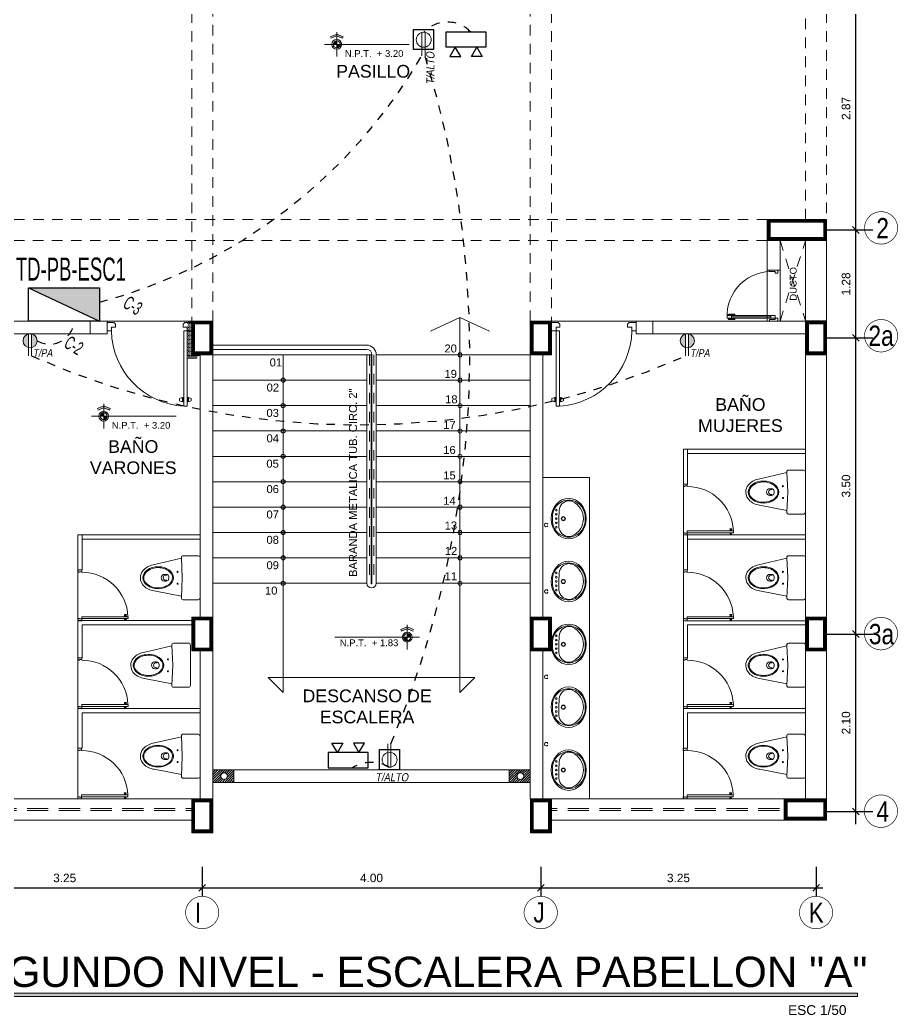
# Model space of a CAD drawing. Header units: millimetres. Extents: x 3354 to 3637, y 1117 to 1358.
# Drawn here: x 3566.89 to 3577.26, y 1134.97 to 1146.73 of the extents above; entities that cross this region are included whole.
import ezdxf

# ---------------------------------------------------------------- set-up
doc = ezdxf.new("R2010")
doc.units = ezdxf.units.MM
for name, pattern in [('CONTINUA', [0]), ('DASHED', [0.75, 0.5, -0.25]), ('DASHED2', [0.375, 0.25, -0.125]), ('HIDDEN', [0.375, 0.25, -0.125]), ('HIDDEN2', [0.1875, 0.125, -0.0625])]:
    doc.linetypes.add(name, pattern=pattern)
for name, color, linetype, lineweight in [('CASCO', 252, 'Continuous', 9), ('COTAS', 7, 'Continuous', 9), ('INST. TOMAC.', 3, 'DASHED', 30), ('MURO ALTO', 5, 'Continuous', 25), ('muros', 7, 'Continuous', 5), ('TABLERO', 122, 'Continuous', 25)]:
    doc.layers.add(name, color=color, linetype=linetype, lineweight=lineweight)
doc.layers.add('Efec-muebles', color=7, linetype='Continuous', lineweight=13, true_color=0x85826f)
doc.styles.add('1', font='arial.ttf')
doc.styles.add('2-SIETE', font='ARIALN.TTF', dxfattribs={"height": 0.07})
doc.styles.add('BYE', font='ARIALN.TTF', dxfattribs={"oblique": 10, "height": 2})
doc.styles.get("Standard").update_dxf_attribs({"font": 'arial.ttf'})
doc.styles.add('style1', font='arial.ttf')
doc.styles.add('style2', font='arial.ttf')
doc.dimstyles.new('Esc  1  50', dxfattribs={"dimtxt": 0.1, "dimasz": 0.08, "dimexe": 0.2, "dimexo": 0.15, "dimgap": 0.065, "dimtad": 1, "dimzin": 4, "dimdsep": 46, "dimtxsty": 'Standard', "dimblk": 'OBLIQUE', "dimcen": 0.12, "dimdle": 0.15, "dimadec": 0, "dimazin": 0, "dimtfac": 1, "dimtix": 1, "dimtmove": 0, "dimatfit": 3, "dimldrblk": 'OBLIQUE', "dimfxl": 0, "dimarcsym": 0})
pattern_1 = [(180, (1535.492457, -176.482608), (-0.0079375, -0.015875), [0, -0.015875])]

# ---------------------------------------------------------------- blocks, each defined once
blk = doc.blocks.new('ghjghg')
at = {"layer": 'Efec-muebles', "linetype": 'CONTINUA', "lineweight": 5, "ltscale": 0.002}
for p, q in [((722.41, 469.271), (722.41, 468.791)), ((722.609, 469.291), (722.43, 469.291)), ((722.619, 469.031), (722.629, 469.27)), ((722.628, 469.249), (722.933, 469.189)), ((722.629, 468.792), (722.619, 469.031)), ((722.779, 469.021), (722.779, 469.041)), ((722.801, 469.061), (722.815, 469.061)), ((722.809, 469.071), (722.829, 469.071)), ((722.869, 469.031), (722.869, 469.031)), ((722.815, 469.001), (722.801, 469.001)), ((722.829, 468.991), (722.809, 468.991)), ((722.629, 468.801), (722.965, 468.878)), ((722.43, 468.771), (722.609, 468.771))]:
    blk.add_line(p, q, dxfattribs=at)
for centre in [(722.675, 469.101), (722.675, 468.961)]:
    blk.add_circle(centre, 0.00635, dxfattribs=at)
for centre, radius, start, end in [((722.43, 469.271), 0.02, 90, 180), ((722.609, 469.271), 0.02, 357.5774, 90), ((722.809, 469.041), 0.03, 90, 180), ((722.815, 469.031), 0.03, 0, 90), ((722.815, 469.031), 0.03, 270, 0), ((722.829, 469.031), 0.04, 0, 90), ((722.829, 469.031), 0.04, 270, 360), ((722.809, 469.021), 0.03, 180, 270), ((722.609, 468.791), 0.02, 270, 2.4226), ((722.43, 468.791), 0.02, 180, 270)]:
    blk.add_arc(centre, radius, start, end, dxfattribs=at)
at = {"layer": 'Efec-muebles', "linetype": 'CONTINUA', "lineweight": 5, "ltscale": 0.002, "extrusion": (0, 0, -1)}
blk.add_ellipse((722.905, 469.031), major_axis=(0.18, 0), ratio=0.722222, dxfattribs=at)
at = {"layer": 'Efec-muebles', "linetype": 'CONTINUA', "lineweight": 5, "ltscale": 0.002}
for points, knots in [([(723.075, 469.031), (723.075, 469.003), (723.06, 468.974), (722.991, 468.919), (722.924, 468.904), (722.804, 468.926), (722.755, 468.961), (722.726, 469.042), (722.743, 469.088), (722.832, 469.148), (722.901, 469.159), (723.018, 469.131), (723.062, 469.093), (723.074, 469.045), (723.075, 469.038), (723.075, 469.031)], [0, 0, 0, 0, 0.74049, 0.74049, 1.813277, 1.813277, 2.886063, 2.886063, 3.958849, 3.958849, 5.031636, 5.031636, 6.104422, 6.104422, 6.283185, 6.283185, 6.283185, 6.283185]), ([(722.933, 469.189), (722.982, 469.184), (723.028, 469.167), (723.095, 469.11), (723.115, 469.071), (723.115, 469.031), (723.115, 469), (723.103, 468.97), (723.055, 468.912), (723.012, 468.889), (722.965, 468.878)], [4.853824, 4.853824, 4.853824, 4.853824, 5.580391, 5.580391, 6.283185, 6.283185, 6.283185, 6.822949, 6.822949, 7.551337, 7.551337, 7.551337, 7.551337])]:
    blk.add_open_spline(points, degree=3, knots=knots, dxfattribs=at)
blk = doc.blocks.new('hjkhjkuhku')
at = {"layer": 'CASCO'}
for p, q in [((734.648, 326.164), (734.648, 326.209)), ((734.648, 326.209), (734.675, 326.209)), ((734.675, 326.191), (734.675, 326.209)), ((735.221, 326.209), (735.248, 326.209)), ((735.221, 326.191), (735.221, 326.209)), ((735.248, 326.209), (735.248, 326.164)), ((735.248, 326.209), (735.248, 326.164)), ((734.669, 326.164), (734.648, 326.164)), ((734.669, 326.164), (734.669, 326.191)), ((734.675, 326.191), (734.669, 326.191)), ((734.675, 326.164), (734.696, 326.164)), ((734.675, 326.164), (734.675, 325.618)), ((734.696, 325.618), (734.696, 326.164)), ((735.221, 326.191), (735.227, 326.191)), ((735.227, 326.164), (735.227, 326.191)), ((735.227, 326.164), (735.248, 326.164)), ((734.663, 325.658), (734.649, 325.661)), ((734.649, 325.637), (734.649, 325.661)), ((734.663, 325.64), (734.649, 325.637)), ((734.663, 325.654), (734.663, 325.658)), ((734.663, 325.654), (734.663, 325.644)), ((734.666, 325.654), (734.663, 325.654)), ((734.663, 325.644), (734.663, 325.64)), ((734.666, 325.644), (734.663, 325.644)), ((734.668, 325.656), (734.666, 325.656)), ((734.666, 325.654), (734.666, 325.656)), ((734.666, 325.654), (734.666, 325.644)), ((734.666, 325.644), (734.666, 325.643)), ((734.668, 325.643), (734.666, 325.643)), ((734.668, 325.656), (734.668, 325.658)), ((734.67, 325.658), (734.668, 325.658)), ((734.668, 325.656), (734.668, 325.643)), ((734.668, 325.643), (734.668, 325.641)), ((734.67, 325.641), (734.668, 325.641)), ((734.674, 325.665), (734.67, 325.658)), ((734.67, 325.658), (734.67, 325.641)), ((734.674, 325.633), (734.67, 325.641)), ((734.675, 325.665), (734.674, 325.665)), ((734.674, 325.665), (734.674, 325.633)), ((734.675, 325.633), (734.674, 325.633)), ((734.675, 325.618), (734.696, 325.618)), ((734.696, 325.665), (734.697, 325.665)), ((734.696, 325.649), (734.696, 325.649)), ((734.696, 325.649), (734.696, 325.649)), ((734.696, 325.633), (734.697, 325.633)), ((734.697, 325.665), (734.701, 325.658)), ((734.697, 325.665), (734.697, 325.633)), ((734.697, 325.633), (734.701, 325.641)), ((734.701, 325.658), (734.703, 325.658)), ((734.701, 325.658), (734.701, 325.641)), ((734.701, 325.641), (734.703, 325.641)), ((734.703, 325.656), (734.703, 325.658)), ((734.703, 325.656), (734.703, 325.643)), ((734.703, 325.656), (734.706, 325.656)), ((734.703, 325.643), (734.703, 325.641)), ((734.703, 325.643), (734.706, 325.643)), ((734.706, 325.654), (734.706, 325.656)), ((734.706, 325.654), (734.708, 325.654)), ((734.706, 325.654), (734.706, 325.644)), ((734.706, 325.644), (734.706, 325.643)), ((734.706, 325.644), (734.708, 325.644)), ((734.708, 325.658), (734.722, 325.661)), ((734.708, 325.654), (734.708, 325.658)), ((734.708, 325.654), (734.708, 325.644)), ((734.708, 325.644), (734.708, 325.64)), ((734.708, 325.64), (734.722, 325.637)), ((734.722, 325.637), (734.722, 325.661))]:
    blk.add_line(p, q, dxfattribs=at)
blk.add_arc((734.675, 326.164), 0.546, 272.2042, 0, dxfattribs=at)
blk = doc.blocks.new('cgytutytry')
at = {"layer": 'CASCO'}
for p, q in [((-4.482, 891.175), (-4.487, 891.175)), ((-4.487, 891.175), (-4.487, 891.1)), ((-4.487, 891.1), (-4.487, 891.175)), ((-4.487, 891.175), (-4.482, 891.175)), ((-4.482, 891.18), (-4.482, 891.175)), ((-4.391, 891.18), (-4.482, 891.18)), ((-4.482, 891.175), (-4.482, 891.18)), ((-4.386, 891.126), (-4.432, 891.126)), ((-4.432, 891.126), (-4.432, 891.08)), ((-4.391, 891.18), (-4.391, 891.175)), ((-4.391, 891.18), (-4.391, 891.175)), ((-4.386, 891.175), (-4.391, 891.175)), ((-4.391, 891.175), (-4.386, 891.175)), ((-4.386, 891.175), (-4.386, 891.126)), ((-4.386, 891.175), (-4.386, 891.126)), ((-4.386, 891.085), (-4.386, 891.126)), ((-4.386, 891.126), (-3.497, 891.126)), ((-3.598, 891.132), (-3.598, 891.14)), ((-3.598, 891.14), (-3.594, 891.14)), ((-3.55, 891.132), (-3.598, 891.132)), ((-3.594, 891.155), (-3.589, 891.175)), ((-3.594, 891.14), (-3.594, 891.155)), ((-3.589, 891.175), (-3.559, 891.175)), ((-3.559, 891.175), (-3.554, 891.155)), ((-3.554, 891.155), (-3.554, 891.137)), ((-3.554, 891.137), (-3.55, 891.137)), ((-3.55, 891.137), (-3.55, 891.132)), ((-3.497, 891.126), (-3.497, 891.085)), ((-4.467, 891.08), (-4.487, 891.1)), ((-4.467, 891.08), (-4.487, 891.1)), ((-4.432, 891.08), (-4.467, 891.08)), ((-4.432, 891.08), (-4.467, 891.08)), ((-3.497, 891.085), (-4.386, 891.085)), ((-3.598, 891.075), (-3.598, 891.08)), ((-3.598, 891.08), (-3.55, 891.08)), ((-3.594, 891.075), (-3.598, 891.075)), ((-3.594, 891.057), (-3.594, 891.075)), ((-3.589, 891.037), (-3.594, 891.057)), ((-3.559, 891.037), (-3.589, 891.037)), ((-3.554, 891.057), (-3.559, 891.037)), ((-3.55, 891.075), (-3.554, 891.075)), ((-3.554, 891.075), (-3.554, 891.057)), ((-3.55, 891.08), (-3.55, 891.075)), ((-4.467, 890.281), (-4.487, 890.261)), ((-4.487, 890.261), (-4.467, 890.281)), ((-4.487, 890.261), (-4.487, 890.185)), ((-4.487, 890.185), (-4.487, 890.261)), ((-4.487, 890.185), (-4.482, 890.185)), ((-4.482, 890.185), (-4.487, 890.185)), ((-4.482, 890.185), (-4.482, 890.18)), ((-4.482, 890.18), (-4.482, 890.185)), ((-4.482, 890.18), (-4.391, 890.18)), ((-4.467, 890.281), (-4.433, 890.281)), ((-4.467, 890.281), (-4.433, 890.281)), ((-4.433, 890.281), (-4.433, 890.231)), ((-4.433, 890.231), (-4.386, 890.231)), ((-4.391, 890.185), (-4.386, 890.185)), ((-4.391, 890.185), (-4.391, 890.18)), ((-4.386, 890.185), (-4.391, 890.185)), ((-4.391, 890.185), (-4.391, 890.18)), ((-4.386, 890.231), (-4.386, 890.185)), ((-4.386, 890.231), (-4.386, 890.185))]:
    blk.add_line(p, q, dxfattribs=at)
for points in [[(-4.432, 891.08), (-4.432, 891.126), (-4.386, 891.126)], [(-4.386, 890.231), (-4.433, 890.231), (-4.433, 890.281)]]:
    blk.add_lwpolyline(points, dxfattribs=at)
for points in [[(-3.497, 891.126), (-3.497, 891.085), (-4.386, 891.085), (-4.386, 891.126)], [(-3.55, 891.132), (-3.55, 891.137), (-3.598, 891.137), (-3.598, 891.132)], [(-3.554, 891.14), (-3.554, 891.155), (-3.559, 891.175), (-3.589, 891.175), (-3.594, 891.155), (-3.594, 891.14)], [(-3.55, 891.08), (-3.55, 891.075), (-3.598, 891.075), (-3.598, 891.08)], [(-3.554, 891.071), (-3.554, 891.057), (-3.559, 891.037), (-3.589, 891.037), (-3.594, 891.057), (-3.594, 891.071)]]:
    blk.add_lwpolyline(points, close=True, dxfattribs=at)
blk.add_arc((-4.408, 891.143), 0.913, 271.3362, 356.359, dxfattribs=at)
blk = doc.blocks.new('_Oblique')
at = {"color": 0, "linetype": 'ByBlock', "lineweight": -2}
blk.add_line((-0.5, -0.5), (0.5, 0.5), dxfattribs=at)
blk = doc.blocks.new('*D161')
at = {"layer": 'CASCO', "color": 0, "lineweight": -2, "transparency": 16777216}
for p, q in [((3565.79, 1136.72), (3565.79, 1136.371)), ((3569.041, 1136.72), (3569.041, 1136.371)), ((3565.71, 1136.471), (3569.121, 1136.471))]:
    blk.add_line(p, q, dxfattribs=at)
at = {"layer": 'Defpoints', "color": 0, "transparency": 16777216}
for p in [(3565.79, 1136.97), (3569.041, 1136.97), (3569.041, 1136.471)]:
    blk.add_point(p, dxfattribs=at)
at = {"layer": 'CASCO', "color": 0, "lineweight": -2, "transparency": 16777216, "xscale": 0.08, "yscale": 0.08, "zscale": 0.08, "rotation": 180}
blk.add_blockref('_Oblique', (3565.79, 1136.471), dxfattribs=at)
at = {"layer": 'CASCO', "color": 0, "lineweight": -2, "transparency": 16777216, "xscale": 0.08, "yscale": 0.08, "zscale": 0.08}
blk.add_blockref('_Oblique', (3569.041, 1136.471), dxfattribs=at)
at = {"layer": 'CASCO', "color": 0, "lineweight": 5, "transparency": 16777216, "insert": (3567.416, 1136.587), "char_height": 0.1, "attachment_point": 5}
blk.add_mtext('3.25', dxfattribs=at)
blk = doc.blocks.new('*D162')
at = {"layer": 'CASCO', "color": 0, "lineweight": -2, "transparency": 16777216}
for p, q in [((3569.041, 1136.72), (3569.041, 1136.371)), ((3573.042, 1136.72), (3573.042, 1136.371)), ((3568.961, 1136.471), (3573.122, 1136.471))]:
    blk.add_line(p, q, dxfattribs=at)
at = {"layer": 'Defpoints', "color": 0, "transparency": 16777216}
for p in [(3569.041, 1136.97), (3573.042, 1136.97), (3573.042, 1136.471)]:
    blk.add_point(p, dxfattribs=at)
at = {"layer": 'CASCO', "color": 0, "lineweight": -2, "transparency": 16777216, "xscale": 0.08, "yscale": 0.08, "zscale": 0.08, "rotation": 180}
blk.add_blockref('_Oblique', (3569.041, 1136.471), dxfattribs=at)
at = {"layer": 'CASCO', "color": 0, "lineweight": -2, "transparency": 16777216, "xscale": 0.08, "yscale": 0.08, "zscale": 0.08}
blk.add_blockref('_Oblique', (3573.042, 1136.471), dxfattribs=at)
at = {"layer": 'CASCO', "color": 0, "lineweight": 5, "transparency": 16777216, "insert": (3571.041, 1136.587), "char_height": 0.1, "attachment_point": 5}
blk.add_mtext('4.00', dxfattribs=at)
blk = doc.blocks.new('*D163')
at = {"layer": 'CASCO', "color": 0, "lineweight": -2, "transparency": 16777216}
for p, q in [((3573.042, 1136.72), (3573.042, 1136.371)), ((3576.294, 1136.72), (3576.294, 1136.371)), ((3572.962, 1136.471), (3576.374, 1136.471))]:
    blk.add_line(p, q, dxfattribs=at)
at = {"layer": 'Defpoints', "color": 0, "transparency": 16777216}
for p in [(3573.042, 1136.97), (3576.294, 1136.97), (3576.294, 1136.471)]:
    blk.add_point(p, dxfattribs=at)
at = {"layer": 'CASCO', "color": 0, "lineweight": -2, "transparency": 16777216, "xscale": 0.08, "yscale": 0.08, "zscale": 0.08, "rotation": 180}
blk.add_blockref('_Oblique', (3573.042, 1136.471), dxfattribs=at)
at = {"layer": 'CASCO', "color": 0, "lineweight": -2, "transparency": 16777216, "xscale": 0.08, "yscale": 0.08, "zscale": 0.08}
blk.add_blockref('_Oblique', (3576.294, 1136.471), dxfattribs=at)
at = {"layer": 'CASCO', "color": 0, "lineweight": 5, "transparency": 16777216, "insert": (3574.668, 1136.587), "char_height": 0.1, "attachment_point": 5}
blk.add_mtext('3.25', dxfattribs=at)
blk = doc.blocks.new('dtyrdyt')
at = {"layer": 'CASCO'}
h = blk.add_hatch(color=256, dxfattribs=at)
h.paths.add_polyline_path([(850.126, 424.939), (850.167, 424.939, 0.414214), (850.126, 424.98)])
h.paths.add_polyline_path([(850.126, 424.898), (850.126, 424.939), (850.084, 424.939, 0.414214)])
blk.add_hatch(color=256, dxfattribs=at).paths.add_polyline_path([(850.126, 424.839), (850.057, 424.867), (850.049, 424.849), (850.126, 424.818), (850.202, 424.849), (850.194, 424.867)])
for p, q in [((850.126, 424.939), (850.126, 425.084)), ((849.981, 424.939), (850.981, 424.939)), ((850.126, 424.939), (850.126, 424.795)), ((850.126, 424.818), (850.049, 424.849)), ((850.126, 424.839), (850.057, 424.867)), ((850.126, 424.839), (850.194, 424.867)), ((850.126, 424.818), (850.202, 424.849)), ((850.202, 424.849), (850.194, 424.867))]:
    blk.add_line(p, q, dxfattribs=at)
for radius in [0.0578, 0.0413]:
    blk.add_circle((850.126, 424.939), radius, dxfattribs=at)
blk = doc.blocks.new('puerta.90')
for p, q in [((-0.749, 0.05), (-0.749, 0.1)), ((-0.749, 0.072), (-0.05, 0.072)), ((-0.05, 0.05), (-0.05, 0.1))]:
    blk.add_line(p, q)
for points in [[(-0.075, 0.875), (0.025, 0.875), (0.025, 0.85), (0.075, 0.85), (0.075, 0.9), (-0.075, 0.9)], [(0.025, 0.05), (-0.824, 0.05), (-0.824, 0.1), (0.025, 0.1)], [(-0.796, 0.108), (-0.762, 0.108), (-0.762, 0.103), (-0.796, 0.103)], [(-0.796, 0.042), (-0.762, 0.042), (-0.762, 0.047), (-0.796, 0.047)], [(-0.075, 0.025), (0.025, 0.025), (0.025, 0.05), (0.075, 0.05), (0.075, 0), (-0.075, 0)]]:
    blk.add_lwpolyline(points, close=True)
for points in [[(-0.687, 0.124), (-0.797, 0.124), (-0.807, 0.114), (-0.807, 0.111), (-0.702, 0.111, 0.523954), (-0.687, 0.119)], [(-0.687, 0.026), (-0.797, 0.026), (-0.807, 0.036), (-0.807, 0.039), (-0.702, 0.039, -0.523954), (-0.687, 0.031)]]:
    blk.add_lwpolyline(points, format="xyb", close=True)
blk.add_arc((-0.043, 0.096), 0.782, 85.044, 183.3395)
blk = doc.blocks.new('*D168')
at = {"layer": 'CASCO', "color": 0, "lineweight": -2, "transparency": 16777216}
for p, q in [((3576.764, 1137.222), (3576.764, 1139.621)), ((3576.418, 1139.471), (3576.964, 1139.471)), ((3576.418, 1137.372), (3576.964, 1137.372))]:
    blk.add_line(p, q, dxfattribs=at)
at = {"layer": 'Defpoints', "color": 0, "transparency": 16777216}
for p in [(3576.268, 1139.471), (3576.764, 1139.471), (3576.268, 1137.372)]:
    blk.add_point(p, dxfattribs=at)
at = {"layer": 'CASCO', "color": 0, "lineweight": -2, "transparency": 16777216, "xscale": 0.08, "yscale": 0.08, "zscale": 0.08}
for p, rotation in [((3576.764, 1139.471), 90), ((3576.764, 1137.372), 270)]:
    blk.add_blockref('_Oblique', p, dxfattribs=dict(at, rotation=rotation))
at = {"layer": 'CASCO', "color": 0, "transparency": 16777216, "insert": (3576.648, 1138.421), "char_height": 0.1, "attachment_point": 5, "rotation": 90}
blk.add_mtext('2.10', dxfattribs=at)
blk = doc.blocks.new('*D169')
at = {"layer": 'CASCO', "color": 0, "lineweight": -2, "transparency": 16777216}
for p, q in [((3576.764, 1139.321), (3576.764, 1143.122)), ((3576.418, 1142.972), (3576.964, 1142.972)), ((3576.418, 1139.471), (3576.964, 1139.471))]:
    blk.add_line(p, q, dxfattribs=at)
at = {"layer": 'Defpoints', "color": 0, "transparency": 16777216}
for p in [(3576.268, 1142.972), (3576.764, 1142.972), (3576.268, 1139.471)]:
    blk.add_point(p, dxfattribs=at)
at = {"layer": 'CASCO', "color": 0, "lineweight": -2, "transparency": 16777216, "xscale": 0.08, "yscale": 0.08, "zscale": 0.08}
for p, rotation in [((3576.764, 1142.972), 90), ((3576.764, 1139.471), 270)]:
    blk.add_blockref('_Oblique', p, dxfattribs=dict(at, rotation=rotation))
at = {"layer": 'CASCO', "color": 0, "transparency": 16777216, "insert": (3576.648, 1141.221), "char_height": 0.1, "attachment_point": 5, "rotation": 90}
blk.add_mtext('3.50', dxfattribs=at)
blk = doc.blocks.new('*D170')
at = {"layer": 'CASCO', "color": 0, "lineweight": -2, "transparency": 16777216}
for p, q in [((3576.764, 1144.097), (3576.764, 1147.272)), ((3576.418, 1147.122), (3576.964, 1147.122)), ((3576.418, 1144.247), (3576.964, 1144.247))]:
    blk.add_line(p, q, dxfattribs=at)
at = {"layer": 'Defpoints', "color": 0, "transparency": 16777216}
for p in [(3576.268, 1147.122), (3576.764, 1147.122), (3576.268, 1144.247)]:
    blk.add_point(p, dxfattribs=at)
at = {"layer": 'CASCO', "color": 0, "lineweight": -2, "transparency": 16777216, "xscale": 0.08, "yscale": 0.08, "zscale": 0.08}
for p, rotation in [((3576.764, 1147.122), 90), ((3576.764, 1144.247), 270)]:
    blk.add_blockref('_Oblique', p, dxfattribs=dict(at, rotation=rotation))
at = {"layer": 'CASCO', "color": 0, "transparency": 16777216, "insert": (3576.648, 1145.684), "char_height": 0.1, "attachment_point": 5, "rotation": 90}
blk.add_mtext('2.87', dxfattribs=at)
blk = doc.blocks.new('*D171')
at = {"layer": 'CASCO', "color": 0, "lineweight": -2, "transparency": 16777216}
for p, q in [((3576.764, 1142.822), (3576.764, 1144.397)), ((3576.418, 1144.247), (3576.964, 1144.247)), ((3576.418, 1142.972), (3576.964, 1142.972))]:
    blk.add_line(p, q, dxfattribs=at)
at = {"layer": 'Defpoints', "color": 0, "transparency": 16777216}
for p in [(3576.268, 1144.247), (3576.764, 1144.247), (3576.268, 1142.972)]:
    blk.add_point(p, dxfattribs=at)
at = {"layer": 'CASCO', "color": 0, "lineweight": -2, "transparency": 16777216, "xscale": 0.08, "yscale": 0.08, "zscale": 0.08}
for p, rotation in [((3576.764, 1144.247), 90), ((3576.764, 1142.972), 270)]:
    blk.add_blockref('_Oblique', p, dxfattribs=dict(at, rotation=rotation))
at = {"layer": 'CASCO', "color": 0, "transparency": 16777216, "insert": (3576.648, 1143.609), "char_height": 0.1, "attachment_point": 5, "rotation": 90}
blk.add_mtext('1.28', dxfattribs=at)
blk = doc.blocks.new('T')
at = {"color": 4, "linetype": 'Continuous', "lineweight": 20, "ltscale": 0.1}
for p, q in [((-49.2221, 238.5732), (-49.433, 238.5732)), ((-49.2221, 238.5443), (-49.433, 238.5443))]:
    blk.add_line(p, q, dxfattribs=at)
blk.add_circle((-49.2892, 238.5559), 0.0671, dxfattribs=at)
blk = doc.blocks.new('TABLERO ELECTRICO')
at = {"layer": 'TABLERO'}
blk.add_hatch(color=256, dxfattribs=at).paths.add_polyline_path([(138.888, 62.418), (138.888, 61.688), (139.228, 62.418)])
blk.add_line((138.888, 61.688), (139.228, 62.418), dxfattribs=at)
blk.add_lwpolyline([(139.228, 62.418), (139.228, 61.688), (138.888, 61.688), (138.888, 62.418)], close=True, dxfattribs=at)

msp = doc.modelspace()

# ---------------------------------------------------------------- hatches: boundary and pattern name
at = {"linetype": 'Continuous', "lineweight": 20, "ltscale": 0.1}
h = msp.add_hatch(color=4, dxfattribs=at)
h.paths.add_polyline_path([(3567.023, 1142.856), (3567.023, 1143.02, -0.840509)])
h.paths.add_polyline_path([(3566.987, 1143.018), (3566.987, 1142.857, -0.767976)])
h = msp.add_hatch(color=4, dxfattribs=at)
h.paths.add_polyline_path([(3574.787, 1142.856), (3574.787, 1143.02, -0.840509)])
h.paths.add_polyline_path([(3574.751, 1143.018), (3574.751, 1142.857, -0.767976)])
at = {"layer": 'CASCO'}
h = msp.add_hatch(dxfattribs=at)
h.set_pattern_fill('DOTS', color=256, scale=0.01, angle=180, style=0)
h.set_pattern_definition(pattern_1)
h.paths.add_polyline_path([(3568.917, 1143.171), (3568.867, 1143.171), (3568.867, 1142.721), (3568.918, 1142.771)])
h = msp.add_hatch(dxfattribs=at)
h.set_pattern_fill('DOTS', color=256, scale=0.01, angle=180, style=0)
h.set_pattern_definition(pattern_1)
h.paths.add_polyline_path([(3569.016, 1142.771), (3568.966, 1142.721), (3568.867, 1142.721), (3568.918, 1142.771)])
at = {"layer": 'CASCO', "lineweight": 5}
h = msp.add_hatch(dxfattribs=at)
h.set_pattern_fill('_USER', color=256, scale=0.02, angle=45, pattern_type=0)
h.set_pattern_definition([(45, (1632.53815, -156.853766), (-0.01414213562, 0.01414213562), [])])
edge = h.paths.add_edge_path()
edge.add_arc((3569.299, 1137.792), 0.0395, 180, 540)
h.paths.add_polyline_path([(3569.416, 1137.717), (3569.166, 1137.717), (3569.166, 1137.867), (3569.416, 1137.867)])
h = msp.add_hatch(dxfattribs=at)
h.set_pattern_fill('_USER', color=256, scale=0.02, angle=45, pattern_type=0)
h.set_pattern_definition([(45, (1629.036654, -156.853766), (-0.01414213562, 0.01414213562), [])])
edge = h.paths.add_edge_path()
edge.add_arc((3572.8, 1137.792), 0.0395, 180, 540)
h.paths.add_polyline_path([(3572.917, 1137.717), (3572.668, 1137.717), (3572.668, 1137.867), (3572.917, 1137.867)])
at = {"layer": 'muros', "ltscale": 2}
msp.add_hatch(color=7, dxfattribs=at).paths.add_polyline_path([(3576.784, 1135.188), (3566.073, 1135.188), (3566.073, 1135.224), (3576.784, 1135.224)])

# ---------------------------------------------------------------- linework, layer by layer
at = {"color": 4, "linetype": 'Continuous', "lineweight": 20, "ltscale": 0.1}
for p, q in [((3566.987, 1143.021), (3566.987, 1142.759)), ((3567.023, 1143.021), (3567.023, 1142.759)), ((3574.751, 1143.021), (3574.751, 1142.759)), ((3574.787, 1143.021), (3574.787, 1142.759))]:
    msp.add_line(p, q, dxfattribs=at)
for points in [[(3571.773, 1146.38), (3571.536, 1146.38), (3571.536, 1146.618), (3571.773, 1146.618)], [(3571.773, 1146.38), (3571.536, 1146.38), (3571.536, 1146.618), (3571.773, 1146.618)], [(3571.372, 1137.867), (3571.135, 1137.867), (3571.135, 1138.104), (3571.372, 1138.104)], [(3571.372, 1137.867), (3571.135, 1137.867), (3571.135, 1138.104), (3571.372, 1138.104)]]:
    msp.add_lwpolyline(points, close=True)
at = {"color": 2, "lineweight": 25}
for points in [[(3572.393, 1146.409), (3571.924, 1146.409), (3571.924, 1146.588), (3572.393, 1146.588)], [(3572.393, 1146.409), (3571.924, 1146.409), (3571.924, 1146.588), (3572.393, 1146.588)], [(3572.031, 1146.409), (3571.967, 1146.298), (3572.096, 1146.298)], [(3572.031, 1146.409), (3571.967, 1146.298), (3572.096, 1146.298)], [(3572.286, 1146.409), (3572.35, 1146.298), (3572.222, 1146.298)], [(3572.286, 1146.409), (3572.35, 1146.298), (3572.222, 1146.298)], [(3570.638, 1138.07), (3570.574, 1138.181), (3570.703, 1138.181)], [(3570.638, 1138.07), (3570.574, 1138.181), (3570.703, 1138.181)], [(3570.893, 1138.07), (3570.957, 1138.181), (3570.828, 1138.181)], [(3570.893, 1138.07), (3570.957, 1138.181), (3570.828, 1138.181)], [(3571, 1138.07), (3570.531, 1138.07), (3570.531, 1137.891), (3571, 1137.891)], [(3571, 1138.07), (3570.531, 1138.07), (3570.531, 1137.891), (3571, 1137.891)]]:
    msp.add_lwpolyline(points, close=True, dxfattribs=at)
at = {"color": 4, "linetype": 'Continuous', "lineweight": 20, "ltscale": 0.1}
for centre in [(3567.008, 1142.938), (3574.773, 1142.938)]:
    msp.add_circle(centre, 0.0833, dxfattribs=at)
at = {"layer": 'CASCO', "lineweight": 5}
for p, q in [((3575.718, 1144.122), (3575.718, 1143.171)), ((3568.917, 1143.171), (3567.917, 1143.171)), ((3567.967, 1143.171), (3567.917, 1143.171)), ((3568.917, 1143.171), (3568.867, 1143.171)), ((3572.086, 1143.213), (3571.737, 1143.049)), ((3572.086, 1143.213), (3572.086, 1138.779)), ((3572.086, 1143.213), (3572.434, 1143.049)), ((3570.982, 1142.886), (3569.167, 1142.886)), ((3570.982, 1142.836), (3569.167, 1142.836)), ((3571.047, 1142.771), (3569.167, 1142.771)), ((3569.997, 1142.771), (3569.997, 1138.779)), ((3570.987, 1142.771), (3570.987, 1140.071)), ((3571.037, 1142.771), (3571.037, 1140.071)), ((3571.047, 1142.771), (3571.047, 1141.252)), ((3571.097, 1142.771), (3571.097, 1141.229)), ((3571.097, 1142.771), (3572.917, 1142.771)), ((3570.987, 1142.471), (3569.167, 1142.471)), ((3571.097, 1142.471), (3572.917, 1142.471)), ((3570.987, 1142.171), (3569.166, 1142.171)), ((3571.097, 1142.171), (3572.917, 1142.171)), ((3570.987, 1141.871), (3569.166, 1141.871)), ((3571.097, 1141.871), (3572.917, 1141.871)), ((3570.987, 1141.571), (3569.166, 1141.571)), ((3571.097, 1141.571), (3572.917, 1141.571)), ((3574.726, 1141.655), (3574.726, 1137.522)), ((3570.987, 1141.271), (3569.166, 1141.271)), ((3571.047, 1141.252), (3571.047, 1140.071)), ((3571.097, 1141.271), (3572.917, 1141.271)), ((3571.097, 1141.229), (3571.097, 1140.071)), ((3573.067, 1141.32), (3573.617, 1141.32)), ((3573.617, 1141.32), (3573.617, 1137.522)), ((3570.987, 1140.971), (3569.166, 1140.971)), ((3571.097, 1140.971), (3571.716, 1140.971)), ((3571.716, 1140.971), (3572.917, 1140.971)), ((3567.573, 1140.642), (3567.573, 1137.522)), ((3570.987, 1140.671), (3569.166, 1140.671)), ((3571.097, 1140.671), (3572.365, 1140.671)), ((3572.365, 1140.671), (3572.917, 1140.671)), ((3570.987, 1140.371), (3569.166, 1140.371)), ((3571.097, 1140.371), (3572.917, 1140.371)), ((3570.987, 1140.071), (3569.166, 1140.071)), ((3571.047, 1140.071), (3571.037, 1140.071)), ((3571.097, 1140.071), (3572.917, 1140.071)), ((3569.82, 1138.956), (3572.263, 1138.956)), ((3569.997, 1138.779), (3569.82, 1138.956)), ((3572.086, 1138.779), (3572.263, 1138.956)), ((3575.918, 1137.522), (3573.168, 1137.522)), ((3566.167, 1137.272), (3568.917, 1137.272)), ((3575.918, 1137.272), (3573.168, 1137.272))]:
    msp.add_line(p, q, dxfattribs=at)
at = {"layer": 'CASCO'}
msp.add_line((3575.868, 1144.122), (3575.868, 1143.171), dxfattribs=at)
at = {"layer": 'CASCO', "linetype": 'HIDDEN', "lineweight": 5, "ltscale": 0.5}
for p, q in [((3575.868, 1144.122), (3576.17, 1143.172)), ((3575.868, 1143.171), (3576.17, 1144.122))]:
    msp.add_line(p, q, dxfattribs=at)
at = {"layer": 'CASCO', "linetype": 'HIDDEN2', "lineweight": 5}
for p, q in [((3571.017, 1142.771), (3571.017, 1140.071)), ((3571.067, 1142.771), (3571.067, 1140.071))]:
    msp.add_line(p, q, dxfattribs=at)
at = {"layer": 'CASCO', "lineweight": 5, "ltscale": 0.002}
for p, q in [((3574.726, 1141.655), (3576.168, 1141.655)), ((3574.776, 1141.605), (3576.168, 1141.605)), ((3573.067, 1141.32), (3573.617, 1141.32)), ((3567.573, 1140.642), (3569.015, 1140.642)), ((3574.726, 1140.642), (3576.168, 1140.642)), ((3567.623, 1140.592), (3569.015, 1140.592)), ((3574.776, 1140.592), (3576.168, 1140.592)), ((3567.573, 1139.629), (3568.918, 1139.629)), ((3567.573, 1139.629), (3567.573, 1139.189)), ((3567.623, 1139.579), (3567.623, 1139.189)), ((3567.623, 1139.579), (3568.918, 1139.579)), ((3574.726, 1139.628), (3576.168, 1139.628)), ((3574.726, 1139.628), (3574.726, 1139.189)), ((3574.776, 1139.578), (3574.776, 1139.189)), ((3574.776, 1139.578), (3576.168, 1139.578)), ((3567.573, 1138.589), (3569.013, 1138.589)), ((3567.573, 1138.589), (3567.573, 1138.122)), ((3567.623, 1138.539), (3567.623, 1138.122)), ((3567.623, 1138.539), (3569.013, 1138.539)), ((3574.726, 1138.589), (3576.166, 1138.589)), ((3574.726, 1138.589), (3574.726, 1138.122)), ((3574.776, 1138.539), (3574.776, 1138.122)), ((3574.776, 1138.539), (3576.166, 1138.539))]:
    msp.add_line(p, q, dxfattribs=at)
at = {"layer": 'CASCO', "lineweight": 5, "ltscale": 2}
for p, q in [((3574.726, 1141.242), (3574.776, 1141.242)), ((3567.573, 1140.229), (3567.623, 1140.229)), ((3574.726, 1140.228), (3574.776, 1140.228)), ((3567.573, 1139.189), (3567.623, 1139.189)), ((3574.726, 1139.189), (3574.776, 1139.189)), ((3567.573, 1138.122), (3567.623, 1138.122)), ((3574.726, 1138.122), (3574.776, 1138.122))]:
    msp.add_line(p, q, dxfattribs=at)
at = {"layer": 'CASCO', "color": 251, "linetype": 'HIDDEN', "lineweight": 5, "ltscale": 0.5}
for points in [[(3569.167, 1147.272), (3568.917, 1147.272), (3568.917, 1143.171), (3569.167, 1143.171)], [(3572.917, 1147.272), (3573.167, 1147.272), (3573.167, 1143.171), (3572.917, 1143.171)], [(3576.17, 1147.272), (3576.418, 1147.272), (3576.418, 1144.372), (3576.17, 1144.372)], [(3575.718, 1144.371), (3566.366, 1144.37), (3566.366, 1144.122), (3575.718, 1144.123)]]:
    msp.add_lwpolyline(points, close=True, dxfattribs=at)
at = {"layer": 'CASCO', "ltscale": 2, "const_width": 0.0076}
for points in [[(3576.866, 1144.267, 0.951688), (3577.259, 1144.267, 1)], [(3576.866, 1142.992, 0.951688), (3577.259, 1142.992, 1)], [(3576.864, 1139.471, 0.951688), (3577.258, 1139.471, 1)], [(3576.864, 1137.372, 0.951688), (3577.258, 1137.372, 1)], [(3569.237, 1136.174, -0.951688), (3568.844, 1136.174, -1)], [(3573.238, 1136.174, -0.951688), (3572.844, 1136.174, -1)], [(3576.49, 1136.174, -0.951688), (3576.097, 1136.174, -1)]]:
    msp.add_lwpolyline(points, format="xyb", close=True, dxfattribs=at)
at = {"layer": 'CASCO', "lineweight": 5}
for points in [[(3576.418, 1144.372), (3575.718, 1144.372), (3575.718, 1144.122), (3576.418, 1144.122)], [(3575.718, 1143.171), (3575.868, 1143.171), (3575.868, 1144.122), (3575.718, 1144.122)], [(3575.868, 1144.122), (3575.718, 1144.122), (3575.718, 1143.771), (3575.868, 1143.771)], [(3565.916, 1139.826), (3566.466, 1139.826), (3566.466, 1143.021), (3567.917, 1143.021), (3567.917, 1143.171), (3568.917, 1143.171), (3568.917, 1142.771), (3569.016, 1142.771), (3569.016, 1139.671), (3568.918, 1139.671), (3568.918, 1139.271), (3569.016, 1139.271), (3569.016, 1137.522), (3565.917, 1137.522), (3565.917, 1137.522), (3565.917, 1139.826), (3566.466, 1139.826)], [(3567.717, 1143.171), (3567.717, 1143.021), (3567.917, 1143.021), (3567.917, 1143.171)], [(3568.917, 1143.171), (3569.167, 1143.171), (3569.167, 1142.771), (3568.917, 1142.771)], [(3568.917, 1142.771), (3569.167, 1142.771), (3569.167, 1143.171), (3568.917, 1143.171)], [(3572.917, 1143.171), (3573.167, 1143.171), (3573.167, 1142.771), (3572.917, 1142.771)], [(3572.917, 1142.771), (3573.167, 1142.771), (3573.167, 1143.171), (3572.917, 1143.171)], [(3574.367, 1143.171), (3574.367, 1143.021), (3574.167, 1143.021), (3574.167, 1143.171)], [(3576.17, 1142.772), (3576.418, 1142.772), (3576.418, 1143.172), (3576.17, 1143.172)], [(3576.17, 1142.772), (3576.418, 1142.772), (3576.418, 1143.172), (3576.17, 1143.172)], [(3568.918, 1139.671), (3569.166, 1139.671), (3569.166, 1139.271), (3568.918, 1139.271)], [(3573.166, 1139.671), (3572.917, 1139.671), (3572.917, 1139.271), (3573.166, 1139.271)], [(3576.417, 1139.671), (3576.169, 1139.671), (3576.169, 1139.271), (3576.417, 1139.271)], [(3576.417, 1139.671), (3576.169, 1139.671), (3576.169, 1139.271), (3576.417, 1139.271)], [(3569.416, 1137.717), (3569.166, 1137.717), (3569.166, 1137.867), (3569.416, 1137.867)], [(3569.416, 1137.717), (3572.668, 1137.717), (3572.668, 1137.867), (3569.416, 1137.867)], [(3572.917, 1137.717), (3572.668, 1137.717), (3572.668, 1137.867), (3572.917, 1137.867)], [(3568.917, 1137.122), (3569.167, 1137.122), (3569.167, 1137.122), (3569.167, 1137.522), (3568.917, 1137.522)], [(3573.168, 1137.122), (3572.918, 1137.122), (3572.918, 1137.122), (3572.918, 1137.522), (3573.168, 1137.522)], [(3576.418, 1137.272), (3575.918, 1137.272), (3575.918, 1137.522), (3576.418, 1137.522)]]:
    msp.add_lwpolyline(points, close=True, dxfattribs=at)
at = {"layer": 'CASCO', "const_width": 0.04}
for points in [[(3576.398, 1144.352), (3575.738, 1144.352), (3575.738, 1144.142), (3576.398, 1144.142)], [(3568.937, 1142.791), (3569.147, 1142.791), (3569.147, 1143.151), (3568.937, 1143.151)], [(3572.937, 1142.791), (3573.147, 1142.791), (3573.147, 1143.151), (3572.937, 1143.151)], [(3576.19, 1142.792), (3576.398, 1142.792), (3576.398, 1143.152), (3576.19, 1143.152)], [(3568.938, 1139.651), (3569.146, 1139.651), (3569.146, 1139.291), (3568.938, 1139.291)], [(3573.146, 1139.651), (3572.937, 1139.651), (3572.937, 1139.291), (3573.146, 1139.291)], [(3576.397, 1139.651), (3576.189, 1139.651), (3576.189, 1139.291), (3576.397, 1139.291)], [(3568.937, 1137.142), (3569.147, 1137.142), (3569.147, 1137.502), (3568.937, 1137.502)], [(3573.148, 1137.142), (3572.938, 1137.142), (3572.938, 1137.502), (3573.148, 1137.502)], [(3576.398, 1137.292), (3575.938, 1137.292), (3575.938, 1137.502), (3576.398, 1137.502)]]:
    msp.add_lwpolyline(points, close=True, dxfattribs=at)
at = {"layer": 'CASCO'}
for points in [[(3576.17, 1144.122), (3576.418, 1144.122), (3576.418, 1143.172), (3576.17, 1143.172)], [(3567.717, 1143.021), (3567.717, 1143.171), (3565.914, 1143.171), (3565.914, 1143.021)], [(3567.717, 1143.171), (3565.915, 1143.171), (3565.915, 1143.021), (3567.717, 1143.021)], [(3576.169, 1143.021), (3576.169, 1143.171), (3574.367, 1143.171), (3574.367, 1143.021)], [(3576.169, 1143.171), (3574.367, 1143.171), (3574.367, 1143.021), (3576.169, 1143.021)], [(3569.167, 1139.671), (3569.016, 1139.671), (3569.016, 1142.771), (3569.167, 1142.771)], [(3569.167, 1139.671), (3569.016, 1139.671), (3569.016, 1142.771), (3569.167, 1142.771)], [(3572.917, 1139.671), (3573.067, 1139.671), (3573.067, 1142.771), (3572.917, 1142.771)], [(3572.917, 1139.671), (3573.067, 1139.671), (3573.067, 1142.771), (3572.917, 1142.771)], [(3572.917, 1139.671), (3573.067, 1139.671), (3573.067, 1142.771), (3572.917, 1142.771)], [(3576.418, 1142.772), (3576.169, 1142.772), (3576.169, 1139.671), (3576.418, 1139.671)], [(3569.166, 1139.271), (3569.016, 1139.271), (3569.016, 1137.522), (3569.166, 1137.522)], [(3572.917, 1139.271), (3573.067, 1139.271), (3573.067, 1137.522), (3572.917, 1137.522)], [(3576.169, 1139.271), (3576.419, 1139.271), (3576.418, 1137.522), (3576.168, 1137.522)], [(3576.169, 1139.271), (3576.419, 1139.271), (3576.418, 1137.522), (3576.168, 1137.522)], [(3576.169, 1139.271), (3576.419, 1139.271), (3576.418, 1137.522), (3576.168, 1137.522)], [(3576.169, 1139.271), (3576.419, 1139.271), (3576.418, 1137.522), (3576.168, 1137.522)]]:
    msp.add_lwpolyline(points, close=True, dxfattribs=at)
at = {"layer": 'CASCO', "ltscale": 2}
msp.add_lwpolyline([(3573.167, 1143.171), (3573.167, 1142.771), (3573.067, 1142.771), (3573.067, 1141.32), (3573.617, 1141.32), (3573.617, 1137.522), (3576.168, 1137.522), (3576.168, 1143.021), (3574.167, 1143.021), (3574.167, 1143.171), (3573.167, 1143.171)], close=True, dxfattribs=at)
at = {"layer": 'CASCO', "lineweight": 5, "ltscale": 0.002}
for points in [[(3574.776, 1141.242), (3574.726, 1141.242), (3574.726, 1141.655), (3574.776, 1141.655)], [(3567.623, 1140.229), (3567.573, 1140.229), (3567.573, 1140.642), (3567.623, 1140.642)], [(3574.776, 1140.228), (3574.726, 1140.228), (3574.726, 1140.642), (3574.776, 1140.642)]]:
    msp.add_lwpolyline(points, close=True, dxfattribs=at)
at = {"layer": 'CASCO', "color": 147, "lineweight": 5, "true_color": 0x476a8a}
for points in [[(3569.166, 1138.017), (3569.166, 1138.017), (3569.166, 1137.992)], [(3569.166, 1137.817), (3569.166, 1137.817), (3569.166, 1137.792)], [(3569.166, 1137.817), (3569.166, 1137.817), (3569.166, 1137.792)]]:
    msp.add_lwpolyline(points, dxfattribs=at)
at = {"layer": 'CASCO', "linetype": 'DASHED2', "lineweight": 5}
for points in [[(3566.222, 1137.409), (3568.917, 1137.409)], [(3566.222, 1137.386), (3568.917, 1137.386)], [(3575.861, 1137.408), (3573.168, 1137.409)], [(3575.861, 1137.386), (3573.168, 1137.385)]]:
    msp.add_lwpolyline(points, dxfattribs=at)
at = {"layer": 'CASCO', "lineweight": 5}
for centre, radius in [((3572.086, 1142.771), 0.0242), ((3569.997, 1142.471), 0.0242), ((3572.086, 1142.471), 0.0242), ((3569.997, 1142.171), 0.0242), ((3572.086, 1142.171), 0.0242), ((3569.997, 1141.871), 0.0242), ((3572.086, 1141.871), 0.0242), ((3569.997, 1141.571), 0.0242), ((3572.086, 1141.571), 0.0242), ((3569.997, 1141.271), 0.0242), ((3572.086, 1141.271), 0.0242), ((3569.997, 1140.971), 0.0242), ((3572.086, 1140.971), 0.0242), ((3569.997, 1140.671), 0.0242), ((3572.086, 1140.671), 0.0242), ((3569.997, 1140.371), 0.0242), ((3572.086, 1140.371), 0.0242), ((3569.997, 1140.071), 0.0242), ((3572.086, 1140.071), 0.0242), ((3569.299, 1137.792), 0.0395), ((3572.8, 1137.792), 0.0395)]:
    msp.add_circle(centre, radius, dxfattribs=at)
for centre, radius, start, end in [((3570.982, 1142.771), 0.115, 0, 90), ((3570.982, 1142.771), 0.065, 0, 90), ((3573.106, 1140.759), 0.021, 26.4041, 333.5959), ((3571.042, 1140.071), 0.055, 180, 0), ((3571.042, 1140.071), 0.005, 180, 0), ((3573.106, 1139.974), 0.021, 26.4041, 333.5959), ((3573.106, 1138.964), 0.021, 26.4041, 333.5959), ((3573.106, 1138.168), 0.021, 26.4041, 333.5959)]:
    msp.add_arc(centre, radius, start, end, dxfattribs=at)
at = {"layer": 'COTAS'}
msp.add_lwpolyline([(3576.784, 1135.188), (3566.073, 1135.188), (3566.073, 1135.224), (3576.784, 1135.224)], close=True, dxfattribs=at)
at = {"layer": 'Efec-muebles', "lineweight": 5}
for p, q in [((3573.256, 1140.835), (3573.257, 1140.932)), ((3573.256, 1140.835), (3573.256, 1140.738)), ((3573.256, 1140.092), (3573.257, 1140.189)), ((3573.256, 1140.092), (3573.256, 1139.995)), ((3573.256, 1139.349), (3573.257, 1139.446)), ((3573.256, 1139.349), (3573.256, 1139.252)), ((3573.256, 1138.606), (3573.257, 1138.703)), ((3573.256, 1138.606), (3573.256, 1138.509)), ((3573.256, 1137.863), (3573.257, 1137.96)), ((3573.256, 1137.863), (3573.256, 1137.766))]:
    msp.add_line(p, q, dxfattribs=at)
for points in [[(3573.179, 1140.835, -0.434442), (3573.372, 1141.055, -1.298987)], [(3573.257, 1140.932, -0.400033), (3573.379, 1141.046, -0.108175), (3573.416, 1141.038, -0.296015), (3573.545, 1140.832, 3.713633)], [(3573.564, 1140.835, 0.434442), (3573.372, 1141.055, 1.298987)], [(3573.179, 1140.835, 0.434442), (3573.372, 1140.615, 1.298987)], [(3573.256, 1140.738, 0.400033), (3573.376, 1140.622, 0.108175), (3573.414, 1140.63, 0.296015), (3573.545, 1140.835, -3.713633)], [(3573.564, 1140.835, -0.434442), (3573.372, 1140.615, -1.298987)], [(3573.179, 1140.092, -0.434442), (3573.372, 1140.312, -1.298987)], [(3573.257, 1140.189, -0.400033), (3573.379, 1140.303, -0.108175), (3573.416, 1140.295, -0.296015), (3573.545, 1140.089, 3.713633)], [(3573.564, 1140.092, 0.434442), (3573.372, 1140.312, 1.298987)], [(3573.179, 1140.092, 0.434442), (3573.372, 1139.872, 1.298987)], [(3573.256, 1139.995, 0.400033), (3573.376, 1139.88, 0.108175), (3573.414, 1139.888, 0.296015), (3573.545, 1140.092, -3.713633)], [(3573.564, 1140.092, -0.434442), (3573.372, 1139.872, -1.298987)], [(3573.179, 1139.349, -0.434442), (3573.372, 1139.569, -1.298987)], [(3573.257, 1139.446, -0.400033), (3573.379, 1139.56, -0.108175), (3573.416, 1139.552, -0.296015), (3573.545, 1139.346, 3.713633)], [(3573.564, 1139.349, 0.434442), (3573.372, 1139.569, 1.298987)], [(3573.179, 1139.349, 0.434442), (3573.372, 1139.129, 1.298987)], [(3573.256, 1139.252, 0.400033), (3573.376, 1139.137, 0.108175), (3573.414, 1139.145, 0.296015), (3573.545, 1139.349, -3.713633)], [(3573.564, 1139.349, -0.434442), (3573.372, 1139.129, -1.298987)], [(3573.179, 1138.606, -0.434442), (3573.372, 1138.826, -1.298987)], [(3573.257, 1138.703, -0.400033), (3573.379, 1138.817, -0.108175), (3573.416, 1138.809, -0.296015), (3573.545, 1138.603, 3.713633)], [(3573.564, 1138.606, 0.434442), (3573.372, 1138.826, 1.298987)], [(3573.179, 1138.606, 0.434442), (3573.372, 1138.386, 1.298987)], [(3573.256, 1138.509, 0.400033), (3573.376, 1138.394, 0.108175), (3573.414, 1138.402, 0.296015), (3573.545, 1138.606, -3.713633)], [(3573.564, 1138.606, -0.434442), (3573.372, 1138.386, -1.298987)], [(3573.179, 1137.863, -0.434442), (3573.372, 1138.083, -1.298987)], [(3573.257, 1137.96, -0.400033), (3573.379, 1138.074, -0.108175), (3573.416, 1138.066, -0.296015), (3573.545, 1137.86, 3.713633)], [(3573.564, 1137.863, 0.434442), (3573.372, 1138.083, 1.298987)], [(3573.179, 1137.863, 0.434442), (3573.372, 1137.643, 1.298987)], [(3573.256, 1137.766, 0.400033), (3573.376, 1137.651, 0.108175), (3573.414, 1137.659, 0.296015), (3573.545, 1137.863, -3.713633)], [(3573.564, 1137.863, -0.434442), (3573.372, 1137.643, -1.298987)]]:
    msp.add_lwpolyline(points, format="xyb", dxfattribs=at)
for centre, radius in [((3573.225, 1140.936), 0.01), ((3573.225, 1140.886), 0.01), ((3573.225, 1140.835), 0.01), ((3573.225, 1140.784), 0.01), ((3573.308, 1140.835), 0.025), ((3573.308, 1140.835), 0.02), ((3573.225, 1140.733), 0.01), ((3573.225, 1140.193), 0.01), ((3573.225, 1140.143), 0.01), ((3573.225, 1140.092), 0.01), ((3573.225, 1140.041), 0.01), ((3573.308, 1140.092), 0.025), ((3573.308, 1140.092), 0.02), ((3573.225, 1139.99), 0.01), ((3573.225, 1139.451), 0.01), ((3573.225, 1139.4), 0.01), ((3573.225, 1139.349), 0.01), ((3573.308, 1139.349), 0.025), ((3573.308, 1139.349), 0.02), ((3573.225, 1139.298), 0.01), ((3573.225, 1139.248), 0.01), ((3573.225, 1138.708), 0.01), ((3573.225, 1138.657), 0.01), ((3573.308, 1138.606), 0.025), ((3573.225, 1138.606), 0.01), ((3573.225, 1138.555), 0.01), ((3573.225, 1138.505), 0.01), ((3573.308, 1138.606), 0.02), ((3573.225, 1137.965), 0.01), ((3573.225, 1137.914), 0.01), ((3573.225, 1137.863), 0.01), ((3573.225, 1137.812), 0.01), ((3573.308, 1137.863), 0.025), ((3573.308, 1137.863), 0.02), ((3573.225, 1137.762), 0.01)]:
    msp.add_circle(centre, radius, dxfattribs=at)
for centre in [(3573.372, 1140.835), (3573.372, 1140.092), (3573.372, 1139.349), (3573.372, 1138.606), (3573.372, 1137.863)]:
    msp.add_ellipse(centre, major_axis=(0, 0.24), ratio=0.864583, dxfattribs=at)
at = {"layer": 'INST. TOMAC.', "ltscale": 0.015}
for centre, radius, start, end in [((3571.937, 1146.325), 0.38, 43.9912, 137.0559), ((3571.937, 1146.325), 0.38, 43.9912, 137.0559), ((3571.04, 1137.519), 0.434, 60.3289, 120.9881), ((3571.04, 1137.519), 0.434, 60.3289, 120.9881)]:
    msp.add_arc(centre, radius, start, end, dxfattribs=at)
at = {"layer": 'INST. TOMAC.', "ltscale": 0.01}
for centre, radius, start, end in [((3566.198, 1149.469), 6.291, 285.006, 329.8033), ((3560.307, 1142.794), 11.897, 337.1512, 17.1666), ((3567.238, 1143.188), 0.29, 239.7508, 356.5225), ((3570.887, 1151.507), 9.564, 246.167, 293.833)]:
    msp.add_arc(centre, radius, start, end, dxfattribs=at)

# ---------------------------------------------------------------- block references
at = {"color": 4, "lineweight": 25, "yscale": 1.320000000000436, "zscale": 1.320000000000436, "rotation": 90}
for p, xscale in [((3886.552, 1211.557), 1.320000000000436), ((3886.552, 1211.557), 1.320000000000436), ((3886.149, 1072.923), -1.320000000000436), ((3886.149, 1072.923), -1.320000000000436)]:
    msp.add_blockref('T', p, dxfattribs=dict(at, xscale=xscale))
at = {"layer": 'CASCO', "xscale": -1, "rotation": 180}
for p in [(2720.505, 1571.38), (2717.751, 1566.985)]:
    msp.add_blockref('dtyrdyt', p, dxfattribs=at)
at = {"layer": 'CASCO', "xscale": 0.6666666956003634, "yscale": 0.6666666956003634, "zscale": 0.6666666956003634}
msp.add_blockref('puerta.90', (3575.793, 1143.171), dxfattribs=at)
at = {"layer": 'CASCO', "lineweight": 5}
for name, p, rotation in [('cgytutytry', (2677.737, 1138.667), 270), ('dtyrdyt', (4421.589, 1564.373), 180)]:
    msp.add_blockref(name, p, dxfattribs=dict(at, rotation=rotation))
at = {"layer": 'CASCO', "lineweight": 5, "xscale": -1, "rotation": 90}
msp.add_blockref('cgytutytry', (4464.348, 1138.667), dxfattribs=at)
at = {"layer": 'CASCO', "lineweight": 5, "rotation": 90}
for p, xscale, yscale, zscale in [((3900.953, 405.954), 1.000054255127907, 1.000054255127907, 1.000054255127907), ((3893.8, 404.94), 1.000054255127907, 1.000054255127907, 1.000054255127907), ((3900.953, 404.94), 1.000054255127907, 1.000054255127907, 1.000054255127907), ((3893.8, 403.901), 1.000054251402617, 1.000054251402617, 1.000054251402617), ((3900.953, 403.901), 1.000054251402617, 1.000054251402617, 1.000054251402617), ((3893.798, 402.833), 1.000054251402617, 1.000054251402617, 1.000054251402617), ((3900.951, 402.833), 1.000054251402617, 1.000054251402617, 1.000054251402617)]:
    msp.add_blockref('hjkhjkuhku', p, dxfattribs=dict(at, xscale=xscale, yscale=yscale, zscale=zscale))
at = {"layer": 'MURO ALTO', "lineweight": 5, "rotation": 180}
for p in [(4298.578, 1610.18), (4291.425, 1609.167), (4298.578, 1609.167), (4291.311, 1608.132), (4298.578, 1608.132), (4291.425, 1607.058), (4298.578, 1607.058)]:
    msp.add_blockref('ghjghg', p, dxfattribs=at)
at = {"layer": 'TABLERO', "xscale": 1.151306956799999, "yscale": 1.151306956799999, "zscale": 1.151306956799999, "rotation": 270.0000021777747}
msp.add_blockref('TABLERO ELECTRICO', (3495.965, 1303.465), dxfattribs=at)

# ---------------------------------------------------------------- texts
at = {"style": 'BYE', "oblique": 10}
for s, height, rotation, p in [('T/ALTO', 0.0964, 90, (3571.785, 1145.965)), ('T/ALTO', 0.0964, 90, (3571.785, 1145.965)), ('T/PA', 0.0907, 0.1428, (3567.041, 1142.747, 1.751)), ('T/PA', 0.0907, 0.1428, (3574.806, 1142.747, 1.751))]:
    msp.add_text(s, height=height, rotation=rotation, dxfattribs=at).set_placement(p)
msp.add_text('T/ALTO', height=0.0964, dxfattribs=at).set_placement((3571.088, 1137.729))
at = {"layer": 'CASCO', "style": '1'}
for p in [(3570.726, 1146.293), (3567.972, 1141.898)]:
    msp.add_text('N.P.T.  + 3.20', height=0.08, dxfattribs=at).set_placement(p)
at = {"layer": 'CASCO', "style": 'style1', "width": 0.8}
for s, p in [('2', (3577.006, 1144.148)), ('2a', (3576.913, 1142.877)), ('3a', (3576.918, 1139.35)), ('4', (3577.008, 1137.254)), ('I', (3568.954, 1136.057)), ('J', (3572.954, 1136.061)), ('K', (3576.207, 1136.057))]:
    msp.add_text(s, height=0.24, dxfattribs=at).set_placement(p)
at = {"layer": 'CASCO', "lineweight": 5, "style": '1'}
for s, height, p in [('20', 0.0946, (3571.903, 1142.799)), ('01', 0.0946, (3569.838, 1142.634)), ('19', 0.0946, (3571.903, 1142.499)), ('02', 0.0946, (3569.802, 1142.337)), ('18', 0.0946, (3571.911, 1142.198)), ('03', 0.0946, (3569.8, 1142.037)), ('17', 0.0946, (3571.889, 1141.896)), ('04', 0.0946, (3569.801, 1141.737)), ('16', 0.0946, (3571.889, 1141.599)), ('05', 0.0946, (3569.799, 1141.437)), ('15', 0.0946, (3571.889, 1141.299)), ('06', 0.0946, (3569.8, 1141.137)), ('14', 0.0946, (3571.889, 1140.998)), ('07', 0.0946, (3569.8, 1140.837)), ('13', 0.0946, (3571.906, 1140.706)), ('08', 0.0946, (3569.8, 1140.537)), ('12', 0.0946, (3571.907, 1140.406)), ('09', 0.0946, (3569.8, 1140.237)), ('11', 0.0946, (3571.905, 1140.106)), ('10', 0.0946, (3569.783, 1139.937)), ('N.P.T.  + 1.83', 0.08, (3570.666, 1139.327))]:
    msp.add_text(s, height=height, dxfattribs=at).set_placement(p)
msp.add_text('BARANDA METALICA TUB. CIRC. 2"', height=0.09462, rotation=90, dxfattribs=at).set_placement((3570.87, 1140.145))
at = {"layer": 'CASCO', "insert": (3571.061, 1146.122), "char_height": 0.15, "width": 4.61659, "attachment_point": 5, "style": 'style2'}
msp.add_mtext('\\A1;PASILLO', dxfattribs=at)
at = {"layer": 'CASCO', "lineweight": 5, "insert": (3576.065, 1143.61), "char_height": 0.08, "width": 1.79822, "attachment_point": 8, "rotation": 90, "style": '1'}
msp.add_mtext('\\A1;DUCTO', dxfattribs=at)
at = {"layer": 'CASCO', "lineweight": 5, "char_height": 0.15, "width": 4.61659, "attachment_point": 5, "style": 'style2'}
for s, insert in [('\\A1;BAÑO \\PMUJERES', (3575.4, 1142.058)), ('\\A1;BAÑO \\PVARONES', (3568.226, 1141.561)), ('\\A1;DESCANSO DE \\PESCALERA', (3570.989, 1138.614))]:
    msp.add_mtext(s, dxfattribs=dict(at, insert=insert))
at = {"layer": 'COTAS'}
for s, height, style, p in [('SEGUNDO NIVEL - ESCALERA PABELLON "A"', 0.35785, '1', (3566.073, 1135.299)), ('ESC 1/50', 0.1155, 'style2', (3575.963, 1134.968))]:
    msp.add_text(s, height=height, dxfattribs=dict(at, style=style)).set_placement(p)
at = {"layer": 'TABLERO', "style": '2-SIETE', "width": 0.7}
for s, height, rotation, p in [('TD-PB-ESC1', 0.2733, 359.9827, (3566.838, 1143.648, 0.112)), ('C-3', 0.1599, 328.4297, (3568.092, 1143.341, 0.179)), ('C-2', 0.1599, 328.4297, (3567.395, 1142.869, 0.179))]:
    msp.add_text(s, height=height, rotation=rotation, dxfattribs=at).set_placement(p)

# ---------------------------------------------------------------- dimensions: what is measured, and where the dimension line sits
at = {"layer": 'CASCO'}
for base, p1, p2, picture, middle in [((3576.7638129, 1147.1219719), (3576.2682377, 1144.246972), (3576.2682377, 1147.1219719), '*D170', (3576.6477556, 1145.6844719)), ((3576.7638, 1144.247), (3576.2682, 1142.9716), (3576.2682, 1144.247), '*D171', (3576.6478, 1143.6093)), ((3576.764, 1142.972), (3576.268, 1139.471), (3576.268, 1142.972), '*D169', (3576.648, 1141.221)), ((3576.764, 1139.471), (3576.268, 1137.372), (3576.268, 1139.471), '*D168', (3576.648, 1138.421))]:
    dim = msp.add_linear_dim(base=base, p1=p1, p2=p2, angle=270, dimstyle='Esc  1  50', dxfattribs=at)
    dim.commit()
    dim.dimension.update_dxf_attribs({"geometry": picture, "text_midpoint": middle})
at = {"layer": 'CASCO', "lineweight": 5}
for base, p1, p2, picture, middle in [((3569.041, 1136.471), (3565.79, 1136.97), (3569.041, 1136.97), '*D161', (3567.416, 1136.587)), ((3573.042, 1136.471), (3569.041, 1136.97), (3573.042, 1136.97), '*D162', (3571.041, 1136.587)), ((3576.294, 1136.471), (3573.042, 1136.97), (3576.294, 1136.97), '*D163', (3574.668, 1136.587))]:
    dim = msp.add_linear_dim(base=base, p1=p1, p2=p2, angle=180, dimstyle='Esc  1  50', override={"dimexe": 0.1, "dimexo": 0.25, "dimdle": 0.08}, dxfattribs=at)
    dim.commit()
    dim.dimension.update_dxf_attribs({"geometry": picture, "text_midpoint": middle})

doc.saveas('drawing.dxf')
